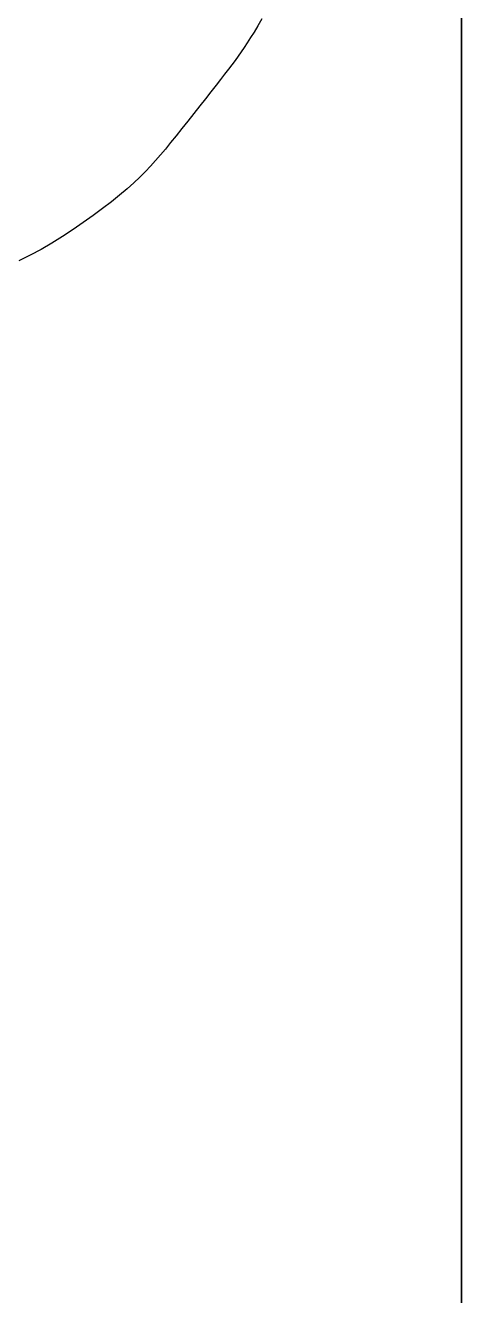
# Model space of a CAD drawing. Header units: metres. Extents: x -32982 to 1660, y -22516 to -303.
# Drawn here: x -19511 to -18817, y -10733 to -8711 of the extents above; entities that cross this region are included whole.
import ezdxf

# ---------------------------------------------------------------- set-up
doc = ezdxf.new("R2010")
doc.units = ezdxf.units.M
doc.header["$LTSCALE"] = 5
doc.header["$MEASUREMENT"] = 0
doc.layers.get('0').update_dxf_attribs({"color": 30})
doc.layers.add('A-WALL-FULL-EXTR', color=7, linetype='Continuous', lineweight=35)
doc.layers.add('ARREDI_1piano', color=7, linetype='Continuous')

# ---------------------------------------------------------------- blocks, each defined once
blk = doc.blocks.new('A$C0A122CAD')
at = {"color": 7}
blk.add_lwpolyline([(-86.383, 66.799), (-85.909, 66.774), (-85.482, 66.744), (-85.095, 66.71), (-84.74, 66.672), (-84.409, 66.632), (-84.094, 66.59), (-83.787, 66.546), (-83.48, 66.498), (-83.165, 66.445), (-82.834, 66.386), (-82.479, 66.321), (-82.092, 66.247), (-81.665, 66.164), (-81.192, 66.071), (-80.682, 65.97), (-80.146, 65.863), (-79.593, 65.751), (-79.036, 65.637), (-78.484, 65.523), (-77.948, 65.411), (-77.44, 65.303), (-76.966, 65.2), (-76.52, 65.098), (-76.092, 64.992), (-75.671, 64.878), (-75.248, 64.751), (-74.812, 64.607), (-74.353, 64.44), (-73.86, 64.245), (-73.327, 64.02), (-72.758, 63.766), (-72.16, 63.484), (-71.541, 63.177), (-70.908, 62.847), (-70.267, 62.496), (-69.627, 62.127), (-68.995, 61.742), (-68.377, 61.342), (-67.772, 60.922), (-67.179, 60.474)], dxfattribs=at)

msp = doc.modelspace()

# ---------------------------------------------------------------- linework, layer by layer
at = {"layer": 'A-WALL-FULL-EXTR'}
msp.add_line((-18817.2, -13839.9), (-18817.2, -560.1), dxfattribs=at)

# ---------------------------------------------------------------- block references
at = {"layer": 'ARREDI_1piano', "color": 7, "xscale": 27.00000000000001, "yscale": 27.00000000000001, "zscale": 27.00000000000001, "rotation": 243.1140636737459}
msp.add_blockref('A$C0A122CAD', (-21798.4, -9965), dxfattribs=at)

doc.saveas('drawing.dxf')
